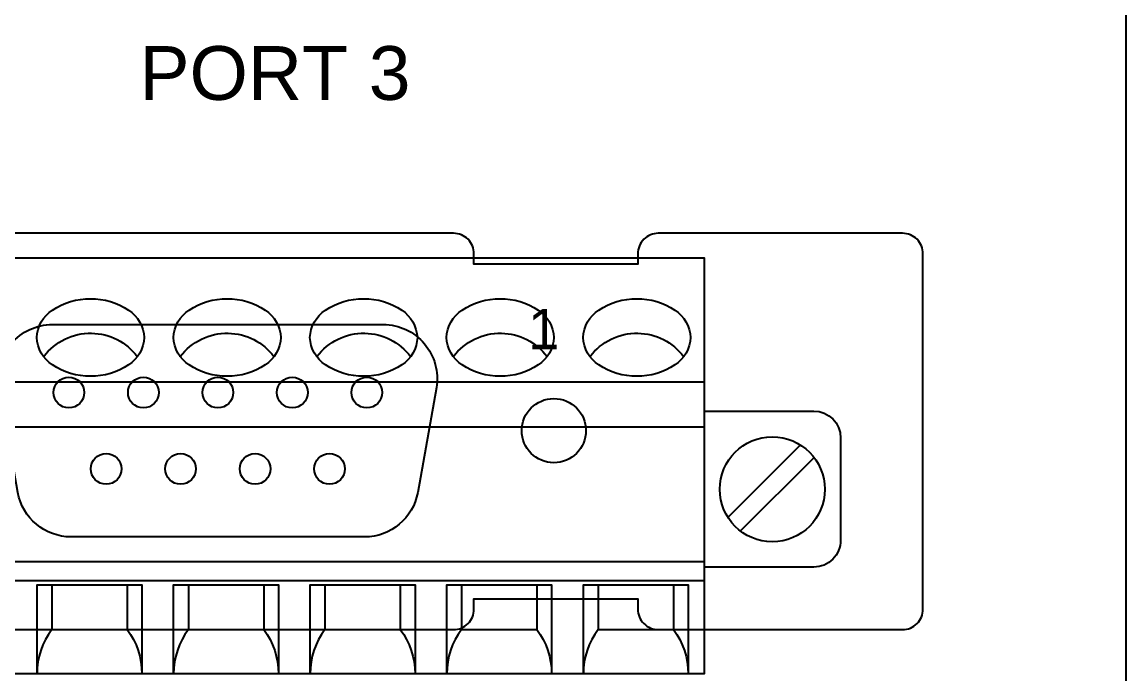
# Model space of a CAD drawing. Extents: x 0.3 to 23.7, y 0.2 to 17.5.
# Drawn here: x 21.384 to 23, y 5.342 to 6.296 of the extents above; entities that cross this region are included whole.
import ezdxf
from ezdxf.enums import TextEntityAlignment as Align

# ---------------------------------------------------------------- set-up
doc = ezdxf.new("R2010")
doc.units = 0
doc.header["$MEASUREMENT"] = 0
for name, color, linetype in [('2_01__0-__EMPTY', 7, 'CONTINUOUS'), ('2_02__A-__SERIAL_COMMUNICA', 7, 'CONTINUOUS'), ('2_03__1-___4__DI_-__4__DO_', 7, 'CONTINUOUS'), ('2_04__B-___4__DI_-__4__DO_', 7, 'CONTINUOUS'), ('2_05__C-___4__DI_-__3__DO_', 7, 'CONTINUOUS'), ('2_06__2X___8__DO__STANDARD', 7, 'CONTINUOUS'), ('2_07__2A___8__DO__STANDARD', 7, 'CONTINUOUS'), ('2_08__2B___8__DO__STANDARD', 7, 'CONTINUOUS'), ('2_09__2C___8__DO__STANDARD', 7, 'CONTINUOUS'), ('2_10__3-___8__DI', 7, 'CONTINUOUS'), ('2_11__5-___8__AI', 7, 'CONTINUOUS'), ('2_12__6-___4__AI_-__4__AO_', 7, 'CONTINUOUS'), ('2_13__D-___14__DI', 7, 'CONTINUOUS'), ('7_00_____DWG', 7, 'CONTINUOUS')]:
    doc.layers.add(name, color=color, linetype=linetype)
doc.styles.add('ARIAL', font='arial.ttf')

msp = doc.modelspace()

# ---------------------------------------------------------------- linework, layer by layer
at = {"layer": '2_01__0-__EMPTY'}
msp.add_lwpolyline([(21.0502, 5.4069), (22.0155, 5.4069, 0.414214), (22.0453, 5.4367), (22.0453, 5.4519), (22.2853, 5.4519), (22.2853, 5.4367, 0.414214), (22.3152, 5.4069), (22.673, 5.4069, 0.414973), (22.7028, 5.4367), (22.7028, 5.957, 0.414973), (22.673, 5.9869), (22.3152, 5.9869, 0.414214), (22.2853, 5.957), (22.2853, 5.9419), (22.0453, 5.9419), (22.0453, 5.957, 0.414214), (22.0155, 5.9869), (21.0502, 5.9869, 0.414214)], format="xyb", dxfattribs=at)
at = {"layer": '2_02__A-__SERIAL_COMMUNICA'}
msp.add_lwpolyline([(21.4281, 5.8535), (21.9124, 5.8535, -0.46318), (21.9903, 5.761), (21.9629, 5.6076, -0.363045), (21.8853, 5.5425), (21.4552, 5.5425, -0.360245), (21.3773, 5.6075), (21.3502, 5.761, -0.463312)], format="xyb", close=True, dxfattribs=at)
for centre, radius in [((21.4521, 5.7539), 0.0225), ((21.5612, 5.7539), 0.0225), ((21.6703, 5.7539), 0.0225), ((21.7793, 5.7539), 0.0225), ((21.8884, 5.7539), 0.0225), ((22.1623, 5.6981), 0.047), ((21.5067, 5.6421), 0.0225), ((21.6157, 5.6421), 0.0225), ((21.7248, 5.6421), 0.0225), ((21.8338, 5.6421), 0.0225)]:
    msp.add_circle(centre, radius, dxfattribs=at)
at = {"layer": '2_03__1-___4__DI_-__4__DO_'}
msp.add_lwpolyline([(20.7822, 5.9509), (22.3822, 5.9509), (22.3822, 5.3421), (20.7822, 5.3421)], close=True, dxfattribs=at)
for points in [[(21.4051, 5.8344, -0.244062), (21.4281, 5.8744, -0.154167), (21.4838, 5.891, -0.154167), (21.5395, 5.8744, -0.236767), (21.5625, 5.8344, -0.24406), (21.5395, 5.7943, -0.154167), (21.4838, 5.7777, -0.154167), (21.4281, 5.7943, -0.244061)], [(21.6051, 5.8344, -0.244062), (21.6281, 5.8744, -0.154167), (21.6838, 5.891, -0.154167), (21.7395, 5.8744, -0.236767), (21.7625, 5.8344, -0.24406), (21.7395, 5.7943, -0.154167), (21.6838, 5.7777, -0.154167), (21.6281, 5.7943, -0.244061)], [(21.8051, 5.8344, -0.244062), (21.8281, 5.8744, -0.154167), (21.8838, 5.891, -0.154167), (21.9395, 5.8744, -0.236767), (21.9625, 5.8344, -0.24406), (21.9395, 5.7943, -0.154167), (21.8838, 5.7777, -0.154167), (21.8281, 5.7943, -0.244061)], [(22.0051, 5.8344, -0.244062), (22.0281, 5.8744, -0.154167), (22.0838, 5.891, -0.154167), (22.1395, 5.8744, -0.236767), (22.1625, 5.8344, -0.24406), (22.1395, 5.7943, -0.154167), (22.0838, 5.7777, -0.154167), (22.0281, 5.7943, -0.244061)], [(22.2051, 5.8344, -0.244062), (22.2281, 5.8744, -0.154167), (22.2838, 5.891, -0.154167), (22.3395, 5.8744, -0.236767), (22.3625, 5.8344, -0.24406), (22.3395, 5.7943, -0.154167), (22.2838, 5.7777, -0.154167), (22.2281, 5.7943, -0.244061)]]:
    msp.add_lwpolyline(points, format="xyb", close=True, dxfattribs=at)
for points in [[(21.4152, 5.8063, -0.001746), (21.4153, 5.8065, -0.240907), (21.4854, 5.8407, -0.231198), (21.5523, 5.8065, -0.005828), (21.5526, 5.8065)], [(21.6152, 5.8063, -0.001746), (21.6153, 5.8065, -0.240907), (21.6854, 5.8407, -0.231198), (21.7523, 5.8065, -0.005828), (21.7526, 5.8065)], [(21.8152, 5.8063, -0.001746), (21.8153, 5.8065, -0.240907), (21.8854, 5.8407, -0.231198), (21.9523, 5.8065, -0.005828), (21.9526, 5.8065)], [(22.0152, 5.8063, -0.001746), (22.0153, 5.8065, -0.240907), (22.0854, 5.8407, -0.231198), (22.1523, 5.8065, -0.005828), (22.1526, 5.8065)], [(22.2152, 5.8063, -0.001746), (22.2153, 5.8065, -0.240907), (22.2854, 5.8407, -0.231198), (22.3523, 5.8065, -0.005828), (22.3526, 5.8065)], [(22.3822, 5.7267), (22.5429, 5.7267, -0.414169), (22.5822, 5.6873), (22.5822, 5.5378, -0.414258), (22.5429, 5.4984), (22.3822, 5.4984)], [(21.4271, 5.4722), (21.4271, 5.4071, 0.162853), (21.4055, 5.3421, 1.944453)], [(21.5374, 5.4722), (21.5374, 5.4071, -0.162853), (21.559, 5.3421, -1.944453)], [(21.6271, 5.4722), (21.6271, 5.4071, 0.162853), (21.6055, 5.3421, 1.944453)], [(21.7374, 5.4722), (21.7374, 5.4071, -0.162853), (21.759, 5.3421, -1.944453)], [(21.8271, 5.4722), (21.8271, 5.4071, 0.162853), (21.8055, 5.3421, 1.944453)], [(21.9374, 5.4722), (21.9374, 5.4071, -0.162853), (21.959, 5.3421, -1.944453)], [(22.0271, 5.4722), (22.0271, 5.4071, 0.162853), (22.0055, 5.3421, 1.944453)], [(22.1374, 5.4722), (22.1374, 5.4071, -0.162853), (22.159, 5.3421, -1.944453)], [(22.2271, 5.4722), (22.2271, 5.4071, 0.162853), (22.2055, 5.3421, 1.944453)], [(22.3374, 5.4722), (22.3374, 5.4071, -0.162853), (22.359, 5.3421, -1.944453)]]:
    msp.add_lwpolyline(points, format="xyb", dxfattribs=at)
for points in [[(20.7822, 5.7693), (22.3822, 5.7693)], [(20.7822, 5.7038), (22.3822, 5.7038)], [(22.4174, 5.5712), (22.5233, 5.6771)], [(22.4357, 5.5512), (22.5433, 5.6587)], [(20.7822, 5.5067), (22.3822, 5.5067)], [(20.7822, 5.4789), (22.3822, 5.4789)], [(21.4055, 5.3421), (21.4055, 5.4722), (21.559, 5.4722), (21.559, 5.3421)], [(21.6055, 5.3421), (21.6055, 5.4722), (21.759, 5.4722), (21.759, 5.3421)], [(21.8055, 5.3421), (21.8055, 5.4722), (21.959, 5.4722), (21.959, 5.3421)], [(22.0055, 5.3421), (22.0055, 5.4722), (22.159, 5.4722), (22.159, 5.3421)], [(22.2055, 5.3421), (22.2055, 5.4722), (22.359, 5.4722), (22.359, 5.3421)], [(21.4271, 5.4071), (21.5374, 5.4071)], [(21.6271, 5.4071), (21.7374, 5.4071)], [(21.8271, 5.4071), (21.9374, 5.4071)], [(22.0271, 5.4071), (22.1374, 5.4071)], [(22.2271, 5.4071), (22.3374, 5.4071)]]:
    msp.add_lwpolyline(points, dxfattribs=at)
msp.add_circle((22.4822, 5.6122), 0.0768, dxfattribs=at)
at = {"layer": '2_04__B-___4__DI_-__4__DO_'}
msp.add_lwpolyline([(20.7822, 5.9509), (22.3822, 5.9509), (22.3822, 5.3421), (20.7822, 5.3421)], close=True, dxfattribs=at)
for points in [[(21.4051, 5.8344, -0.244062), (21.4281, 5.8744, -0.154167), (21.4838, 5.891, -0.154167), (21.5395, 5.8744, -0.236767), (21.5625, 5.8344, -0.24406), (21.5395, 5.7943, -0.154167), (21.4838, 5.7777, -0.154167), (21.4281, 5.7943, -0.244061)], [(21.6051, 5.8344, -0.244062), (21.6281, 5.8744, -0.154167), (21.6838, 5.891, -0.154167), (21.7395, 5.8744, -0.236767), (21.7625, 5.8344, -0.24406), (21.7395, 5.7943, -0.154167), (21.6838, 5.7777, -0.154167), (21.6281, 5.7943, -0.244061)], [(21.8051, 5.8344, -0.244062), (21.8281, 5.8744, -0.154167), (21.8838, 5.891, -0.154167), (21.9395, 5.8744, -0.236767), (21.9625, 5.8344, -0.24406), (21.9395, 5.7943, -0.154167), (21.8838, 5.7777, -0.154167), (21.8281, 5.7943, -0.244061)], [(22.0051, 5.8344, -0.244062), (22.0281, 5.8744, -0.154167), (22.0838, 5.891, -0.154167), (22.1395, 5.8744, -0.236767), (22.1625, 5.8344, -0.24406), (22.1395, 5.7943, -0.154167), (22.0838, 5.7777, -0.154167), (22.0281, 5.7943, -0.244061)], [(22.2051, 5.8344, -0.244062), (22.2281, 5.8744, -0.154167), (22.2838, 5.891, -0.154167), (22.3395, 5.8744, -0.236767), (22.3625, 5.8344, -0.24406), (22.3395, 5.7943, -0.154167), (22.2838, 5.7777, -0.154167), (22.2281, 5.7943, -0.244061)]]:
    msp.add_lwpolyline(points, format="xyb", close=True, dxfattribs=at)
for points in [[(21.4152, 5.8063, -0.001746), (21.4153, 5.8065, -0.240907), (21.4854, 5.8407, -0.231198), (21.5523, 5.8065, -0.005828), (21.5526, 5.8065)], [(21.6152, 5.8063, -0.001746), (21.6153, 5.8065, -0.240907), (21.6854, 5.8407, -0.231198), (21.7523, 5.8065, -0.005828), (21.7526, 5.8065)], [(21.8152, 5.8063, -0.001746), (21.8153, 5.8065, -0.240907), (21.8854, 5.8407, -0.231198), (21.9523, 5.8065, -0.005828), (21.9526, 5.8065)], [(22.0152, 5.8063, -0.001746), (22.0153, 5.8065, -0.240907), (22.0854, 5.8407, -0.231198), (22.1523, 5.8065, -0.005828), (22.1526, 5.8065)], [(22.2152, 5.8063, -0.001746), (22.2153, 5.8065, -0.240907), (22.2854, 5.8407, -0.231198), (22.3523, 5.8065, -0.005828), (22.3526, 5.8065)], [(22.3822, 5.7267), (22.5429, 5.7267, -0.414169), (22.5822, 5.6873), (22.5822, 5.5378, -0.414258), (22.5429, 5.4984), (22.3822, 5.4984)], [(21.4271, 5.4722), (21.4271, 5.4071, 0.162853), (21.4055, 5.3421, 1.944453)], [(21.5374, 5.4722), (21.5374, 5.4071, -0.162853), (21.559, 5.3421, -1.944453)], [(21.6271, 5.4722), (21.6271, 5.4071, 0.162853), (21.6055, 5.3421, 1.944453)], [(21.7374, 5.4722), (21.7374, 5.4071, -0.162853), (21.759, 5.3421, -1.944453)], [(21.8271, 5.4722), (21.8271, 5.4071, 0.162853), (21.8055, 5.3421, 1.944453)], [(21.9374, 5.4722), (21.9374, 5.4071, -0.162853), (21.959, 5.3421, -1.944453)], [(22.0271, 5.4722), (22.0271, 5.4071, 0.162853), (22.0055, 5.3421, 1.944453)], [(22.1374, 5.4722), (22.1374, 5.4071, -0.162853), (22.159, 5.3421, -1.944453)], [(22.2271, 5.4722), (22.2271, 5.4071, 0.162853), (22.2055, 5.3421, 1.944453)], [(22.3374, 5.4722), (22.3374, 5.4071, -0.162853), (22.359, 5.3421, -1.944453)]]:
    msp.add_lwpolyline(points, format="xyb", dxfattribs=at)
for points in [[(20.7822, 5.7693), (22.3822, 5.7693)], [(20.7822, 5.7038), (22.3822, 5.7038)], [(22.4174, 5.5712), (22.5233, 5.6771)], [(22.4357, 5.5512), (22.5433, 5.6587)], [(20.7822, 5.5067), (22.3822, 5.5067)], [(20.7822, 5.4789), (22.3822, 5.4789)], [(21.4055, 5.3421), (21.4055, 5.4722), (21.559, 5.4722), (21.559, 5.3421)], [(21.6055, 5.3421), (21.6055, 5.4722), (21.759, 5.4722), (21.759, 5.3421)], [(21.8055, 5.3421), (21.8055, 5.4722), (21.959, 5.4722), (21.959, 5.3421)], [(22.0055, 5.3421), (22.0055, 5.4722), (22.159, 5.4722), (22.159, 5.3421)], [(22.2055, 5.3421), (22.2055, 5.4722), (22.359, 5.4722), (22.359, 5.3421)], [(21.4271, 5.4071), (21.5374, 5.4071)], [(21.6271, 5.4071), (21.7374, 5.4071)], [(21.8271, 5.4071), (21.9374, 5.4071)], [(22.0271, 5.4071), (22.1374, 5.4071)], [(22.2271, 5.4071), (22.3374, 5.4071)]]:
    msp.add_lwpolyline(points, dxfattribs=at)
msp.add_circle((22.4822, 5.6122), 0.0768, dxfattribs=at)
at = {"layer": '2_05__C-___4__DI_-__3__DO_'}
msp.add_lwpolyline([(20.7822, 5.9509), (22.3822, 5.9509), (22.3822, 5.3421), (20.7822, 5.3421)], close=True, dxfattribs=at)
for points in [[(21.4051, 5.8344, -0.244062), (21.4281, 5.8744, -0.154167), (21.4838, 5.891, -0.154167), (21.5395, 5.8744, -0.236767), (21.5625, 5.8344, -0.24406), (21.5395, 5.7943, -0.154167), (21.4838, 5.7777, -0.154167), (21.4281, 5.7943, -0.244061)], [(21.6051, 5.8344, -0.244062), (21.6281, 5.8744, -0.154167), (21.6838, 5.891, -0.154167), (21.7395, 5.8744, -0.236767), (21.7625, 5.8344, -0.24406), (21.7395, 5.7943, -0.154167), (21.6838, 5.7777, -0.154167), (21.6281, 5.7943, -0.244061)], [(21.8051, 5.8344, -0.244062), (21.8281, 5.8744, -0.154167), (21.8838, 5.891, -0.154167), (21.9395, 5.8744, -0.236767), (21.9625, 5.8344, -0.24406), (21.9395, 5.7943, -0.154167), (21.8838, 5.7777, -0.154167), (21.8281, 5.7943, -0.244061)], [(22.0051, 5.8344, -0.244062), (22.0281, 5.8744, -0.154167), (22.0838, 5.891, -0.154167), (22.1395, 5.8744, -0.236767), (22.1625, 5.8344, -0.24406), (22.1395, 5.7943, -0.154167), (22.0838, 5.7777, -0.154167), (22.0281, 5.7943, -0.244061)], [(22.2051, 5.8344, -0.244062), (22.2281, 5.8744, -0.154167), (22.2838, 5.891, -0.154167), (22.3395, 5.8744, -0.236767), (22.3625, 5.8344, -0.24406), (22.3395, 5.7943, -0.154167), (22.2838, 5.7777, -0.154167), (22.2281, 5.7943, -0.244061)]]:
    msp.add_lwpolyline(points, format="xyb", close=True, dxfattribs=at)
for points in [[(21.4152, 5.8063, -0.001746), (21.4153, 5.8065, -0.240907), (21.4854, 5.8407, -0.231198), (21.5523, 5.8065, -0.005828), (21.5526, 5.8065)], [(21.6152, 5.8063, -0.001746), (21.6153, 5.8065, -0.240907), (21.6854, 5.8407, -0.231198), (21.7523, 5.8065, -0.005828), (21.7526, 5.8065)], [(21.8152, 5.8063, -0.001746), (21.8153, 5.8065, -0.240907), (21.8854, 5.8407, -0.231198), (21.9523, 5.8065, -0.005828), (21.9526, 5.8065)], [(22.0152, 5.8063, -0.001746), (22.0153, 5.8065, -0.240907), (22.0854, 5.8407, -0.231198), (22.1523, 5.8065, -0.005828), (22.1526, 5.8065)], [(22.2152, 5.8063, -0.001746), (22.2153, 5.8065, -0.240907), (22.2854, 5.8407, -0.231198), (22.3523, 5.8065, -0.005828), (22.3526, 5.8065)], [(22.3822, 5.7267), (22.5429, 5.7267, -0.414169), (22.5822, 5.6873), (22.5822, 5.5378, -0.414258), (22.5429, 5.4984), (22.3822, 5.4984)], [(21.4271, 5.4722), (21.4271, 5.4071, 0.162853), (21.4055, 5.3421, 1.944453)], [(21.5374, 5.4722), (21.5374, 5.4071, -0.162853), (21.559, 5.3421, -1.944453)], [(21.6271, 5.4722), (21.6271, 5.4071, 0.162853), (21.6055, 5.3421, 1.944453)], [(21.7374, 5.4722), (21.7374, 5.4071, -0.162853), (21.759, 5.3421, -1.944453)], [(21.8271, 5.4722), (21.8271, 5.4071, 0.162853), (21.8055, 5.3421, 1.944453)], [(21.9374, 5.4722), (21.9374, 5.4071, -0.162853), (21.959, 5.3421, -1.944453)], [(22.0271, 5.4722), (22.0271, 5.4071, 0.162853), (22.0055, 5.3421, 1.944453)], [(22.1374, 5.4722), (22.1374, 5.4071, -0.162853), (22.159, 5.3421, -1.944453)], [(22.2271, 5.4722), (22.2271, 5.4071, 0.162853), (22.2055, 5.3421, 1.944453)], [(22.3374, 5.4722), (22.3374, 5.4071, -0.162853), (22.359, 5.3421, -1.944453)]]:
    msp.add_lwpolyline(points, format="xyb", dxfattribs=at)
for points in [[(20.7822, 5.7693), (22.3822, 5.7693)], [(20.7822, 5.7038), (22.3822, 5.7038)], [(22.4174, 5.5712), (22.5233, 5.6771)], [(22.4357, 5.5512), (22.5433, 5.6587)], [(20.7822, 5.5067), (22.3822, 5.5067)], [(20.7822, 5.4789), (22.3822, 5.4789)], [(21.4055, 5.3421), (21.4055, 5.4722), (21.559, 5.4722), (21.559, 5.3421)], [(21.6055, 5.3421), (21.6055, 5.4722), (21.759, 5.4722), (21.759, 5.3421)], [(21.8055, 5.3421), (21.8055, 5.4722), (21.959, 5.4722), (21.959, 5.3421)], [(22.0055, 5.3421), (22.0055, 5.4722), (22.159, 5.4722), (22.159, 5.3421)], [(22.2055, 5.3421), (22.2055, 5.4722), (22.359, 5.4722), (22.359, 5.3421)], [(21.4271, 5.4071), (21.5374, 5.4071)], [(21.6271, 5.4071), (21.7374, 5.4071)], [(21.8271, 5.4071), (21.9374, 5.4071)], [(22.0271, 5.4071), (22.1374, 5.4071)], [(22.2271, 5.4071), (22.3374, 5.4071)]]:
    msp.add_lwpolyline(points, dxfattribs=at)
msp.add_circle((22.4822, 5.6122), 0.0768, dxfattribs=at)
at = {"layer": '2_06__2X___8__DO__STANDARD'}
msp.add_lwpolyline([(20.7822, 5.9509), (22.3822, 5.9509), (22.3822, 5.3421), (20.7822, 5.3421)], close=True, dxfattribs=at)
for points in [[(21.4051, 5.8344, -0.244062), (21.4281, 5.8744, -0.154167), (21.4838, 5.891, -0.154167), (21.5395, 5.8744, -0.236767), (21.5625, 5.8344, -0.24406), (21.5395, 5.7943, -0.154167), (21.4838, 5.7777, -0.154167), (21.4281, 5.7943, -0.244061)], [(21.6051, 5.8344, -0.244062), (21.6281, 5.8744, -0.154167), (21.6838, 5.891, -0.154167), (21.7395, 5.8744, -0.236767), (21.7625, 5.8344, -0.24406), (21.7395, 5.7943, -0.154167), (21.6838, 5.7777, -0.154167), (21.6281, 5.7943, -0.244061)], [(21.8051, 5.8344, -0.244062), (21.8281, 5.8744, -0.154167), (21.8838, 5.891, -0.154167), (21.9395, 5.8744, -0.236767), (21.9625, 5.8344, -0.24406), (21.9395, 5.7943, -0.154167), (21.8838, 5.7777, -0.154167), (21.8281, 5.7943, -0.244061)], [(22.0051, 5.8344, -0.244062), (22.0281, 5.8744, -0.154167), (22.0838, 5.891, -0.154167), (22.1395, 5.8744, -0.236767), (22.1625, 5.8344, -0.24406), (22.1395, 5.7943, -0.154167), (22.0838, 5.7777, -0.154167), (22.0281, 5.7943, -0.244061)], [(22.2051, 5.8344, -0.244062), (22.2281, 5.8744, -0.154167), (22.2838, 5.891, -0.154167), (22.3395, 5.8744, -0.236767), (22.3625, 5.8344, -0.24406), (22.3395, 5.7943, -0.154167), (22.2838, 5.7777, -0.154167), (22.2281, 5.7943, -0.244061)]]:
    msp.add_lwpolyline(points, format="xyb", close=True, dxfattribs=at)
for points in [[(21.4152, 5.8063, -0.001746), (21.4153, 5.8065, -0.240907), (21.4854, 5.8407, -0.231198), (21.5523, 5.8065, -0.005828), (21.5526, 5.8065)], [(21.6152, 5.8063, -0.001746), (21.6153, 5.8065, -0.240907), (21.6854, 5.8407, -0.231198), (21.7523, 5.8065, -0.005828), (21.7526, 5.8065)], [(21.8152, 5.8063, -0.001746), (21.8153, 5.8065, -0.240907), (21.8854, 5.8407, -0.231198), (21.9523, 5.8065, -0.005828), (21.9526, 5.8065)], [(22.0152, 5.8063, -0.001746), (22.0153, 5.8065, -0.240907), (22.0854, 5.8407, -0.231198), (22.1523, 5.8065, -0.005828), (22.1526, 5.8065)], [(22.2152, 5.8063, -0.001746), (22.2153, 5.8065, -0.240907), (22.2854, 5.8407, -0.231198), (22.3523, 5.8065, -0.005828), (22.3526, 5.8065)], [(22.3822, 5.7267), (22.5429, 5.7267, -0.414169), (22.5822, 5.6873), (22.5822, 5.5378, -0.414258), (22.5429, 5.4984), (22.3822, 5.4984)], [(21.4271, 5.4722), (21.4271, 5.4071, 0.162853), (21.4055, 5.3421, 1.944453)], [(21.5374, 5.4722), (21.5374, 5.4071, -0.162853), (21.559, 5.3421, -1.944453)], [(21.6271, 5.4722), (21.6271, 5.4071, 0.162853), (21.6055, 5.3421, 1.944453)], [(21.7374, 5.4722), (21.7374, 5.4071, -0.162853), (21.759, 5.3421, -1.944453)], [(21.8271, 5.4722), (21.8271, 5.4071, 0.162853), (21.8055, 5.3421, 1.944453)], [(21.9374, 5.4722), (21.9374, 5.4071, -0.162853), (21.959, 5.3421, -1.944453)], [(22.0271, 5.4722), (22.0271, 5.4071, 0.162853), (22.0055, 5.3421, 1.944453)], [(22.1374, 5.4722), (22.1374, 5.4071, -0.162853), (22.159, 5.3421, -1.944453)], [(22.2271, 5.4722), (22.2271, 5.4071, 0.162853), (22.2055, 5.3421, 1.944453)], [(22.3374, 5.4722), (22.3374, 5.4071, -0.162853), (22.359, 5.3421, -1.944453)]]:
    msp.add_lwpolyline(points, format="xyb", dxfattribs=at)
for points in [[(20.7822, 5.7693), (22.3822, 5.7693)], [(20.7822, 5.7038), (22.3822, 5.7038)], [(22.4174, 5.5712), (22.5233, 5.6771)], [(22.4357, 5.5512), (22.5433, 5.6587)], [(20.7822, 5.5067), (22.3822, 5.5067)], [(20.7822, 5.4789), (22.3822, 5.4789)], [(21.4055, 5.3421), (21.4055, 5.4722), (21.559, 5.4722), (21.559, 5.3421)], [(21.6055, 5.3421), (21.6055, 5.4722), (21.759, 5.4722), (21.759, 5.3421)], [(21.8055, 5.3421), (21.8055, 5.4722), (21.959, 5.4722), (21.959, 5.3421)], [(22.0055, 5.3421), (22.0055, 5.4722), (22.159, 5.4722), (22.159, 5.3421)], [(22.2055, 5.3421), (22.2055, 5.4722), (22.359, 5.4722), (22.359, 5.3421)], [(21.4271, 5.4071), (21.5374, 5.4071)], [(21.6271, 5.4071), (21.7374, 5.4071)], [(21.8271, 5.4071), (21.9374, 5.4071)], [(22.0271, 5.4071), (22.1374, 5.4071)], [(22.2271, 5.4071), (22.3374, 5.4071)]]:
    msp.add_lwpolyline(points, dxfattribs=at)
msp.add_circle((22.4822, 5.6122), 0.0768, dxfattribs=at)
at = {"layer": '2_07__2A___8__DO__STANDARD'}
msp.add_lwpolyline([(20.7822, 5.9509), (22.3822, 5.9509), (22.3822, 5.3421), (20.7822, 5.3421)], close=True, dxfattribs=at)
for points in [[(21.4051, 5.8344, -0.244062), (21.4281, 5.8744, -0.154167), (21.4838, 5.891, -0.154167), (21.5395, 5.8744, -0.236767), (21.5625, 5.8344, -0.24406), (21.5395, 5.7943, -0.154167), (21.4838, 5.7777, -0.154167), (21.4281, 5.7943, -0.244061)], [(21.6051, 5.8344, -0.244062), (21.6281, 5.8744, -0.154167), (21.6838, 5.891, -0.154167), (21.7395, 5.8744, -0.236767), (21.7625, 5.8344, -0.24406), (21.7395, 5.7943, -0.154167), (21.6838, 5.7777, -0.154167), (21.6281, 5.7943, -0.244061)], [(21.8051, 5.8344, -0.244062), (21.8281, 5.8744, -0.154167), (21.8838, 5.891, -0.154167), (21.9395, 5.8744, -0.236767), (21.9625, 5.8344, -0.24406), (21.9395, 5.7943, -0.154167), (21.8838, 5.7777, -0.154167), (21.8281, 5.7943, -0.244061)], [(22.0051, 5.8344, -0.244062), (22.0281, 5.8744, -0.154167), (22.0838, 5.891, -0.154167), (22.1395, 5.8744, -0.236767), (22.1625, 5.8344, -0.24406), (22.1395, 5.7943, -0.154167), (22.0838, 5.7777, -0.154167), (22.0281, 5.7943, -0.244061)], [(22.2051, 5.8344, -0.244062), (22.2281, 5.8744, -0.154167), (22.2838, 5.891, -0.154167), (22.3395, 5.8744, -0.236767), (22.3625, 5.8344, -0.24406), (22.3395, 5.7943, -0.154167), (22.2838, 5.7777, -0.154167), (22.2281, 5.7943, -0.244061)]]:
    msp.add_lwpolyline(points, format="xyb", close=True, dxfattribs=at)
for points in [[(21.4152, 5.8063, -0.001746), (21.4153, 5.8065, -0.240907), (21.4854, 5.8407, -0.231198), (21.5523, 5.8065, -0.005828), (21.5526, 5.8065)], [(21.6152, 5.8063, -0.001746), (21.6153, 5.8065, -0.240907), (21.6854, 5.8407, -0.231198), (21.7523, 5.8065, -0.005828), (21.7526, 5.8065)], [(21.8152, 5.8063, -0.001746), (21.8153, 5.8065, -0.240907), (21.8854, 5.8407, -0.231198), (21.9523, 5.8065, -0.005828), (21.9526, 5.8065)], [(22.0152, 5.8063, -0.001746), (22.0153, 5.8065, -0.240907), (22.0854, 5.8407, -0.231198), (22.1523, 5.8065, -0.005828), (22.1526, 5.8065)], [(22.2152, 5.8063, -0.001746), (22.2153, 5.8065, -0.240907), (22.2854, 5.8407, -0.231198), (22.3523, 5.8065, -0.005828), (22.3526, 5.8065)], [(22.3822, 5.7267), (22.5429, 5.7267, -0.414169), (22.5822, 5.6873), (22.5822, 5.5378, -0.414258), (22.5429, 5.4984), (22.3822, 5.4984)], [(21.4271, 5.4722), (21.4271, 5.4071, 0.162853), (21.4055, 5.3421, 1.944453)], [(21.5374, 5.4722), (21.5374, 5.4071, -0.162853), (21.559, 5.3421, -1.944453)], [(21.6271, 5.4722), (21.6271, 5.4071, 0.162853), (21.6055, 5.3421, 1.944453)], [(21.7374, 5.4722), (21.7374, 5.4071, -0.162853), (21.759, 5.3421, -1.944453)], [(21.8271, 5.4722), (21.8271, 5.4071, 0.162853), (21.8055, 5.3421, 1.944453)], [(21.9374, 5.4722), (21.9374, 5.4071, -0.162853), (21.959, 5.3421, -1.944453)], [(22.0271, 5.4722), (22.0271, 5.4071, 0.162853), (22.0055, 5.3421, 1.944453)], [(22.1374, 5.4722), (22.1374, 5.4071, -0.162853), (22.159, 5.3421, -1.944453)], [(22.2271, 5.4722), (22.2271, 5.4071, 0.162853), (22.2055, 5.3421, 1.944453)], [(22.3374, 5.4722), (22.3374, 5.4071, -0.162853), (22.359, 5.3421, -1.944453)]]:
    msp.add_lwpolyline(points, format="xyb", dxfattribs=at)
for points in [[(20.7822, 5.7693), (22.3822, 5.7693)], [(20.7822, 5.7038), (22.3822, 5.7038)], [(22.4174, 5.5712), (22.5233, 5.6771)], [(22.4357, 5.5512), (22.5433, 5.6587)], [(20.7822, 5.5067), (22.3822, 5.5067)], [(20.7822, 5.4789), (22.3822, 5.4789)], [(21.4055, 5.3421), (21.4055, 5.4722), (21.559, 5.4722), (21.559, 5.3421)], [(21.6055, 5.3421), (21.6055, 5.4722), (21.759, 5.4722), (21.759, 5.3421)], [(21.8055, 5.3421), (21.8055, 5.4722), (21.959, 5.4722), (21.959, 5.3421)], [(22.0055, 5.3421), (22.0055, 5.4722), (22.159, 5.4722), (22.159, 5.3421)], [(22.2055, 5.3421), (22.2055, 5.4722), (22.359, 5.4722), (22.359, 5.3421)], [(21.4271, 5.4071), (21.5374, 5.4071)], [(21.6271, 5.4071), (21.7374, 5.4071)], [(21.8271, 5.4071), (21.9374, 5.4071)], [(22.0271, 5.4071), (22.1374, 5.4071)], [(22.2271, 5.4071), (22.3374, 5.4071)]]:
    msp.add_lwpolyline(points, dxfattribs=at)
msp.add_circle((22.4822, 5.6122), 0.0768, dxfattribs=at)
at = {"layer": '2_08__2B___8__DO__STANDARD'}
msp.add_lwpolyline([(20.7822, 5.9509), (22.3822, 5.9509), (22.3822, 5.3421), (20.7822, 5.3421)], close=True, dxfattribs=at)
for points in [[(21.4051, 5.8344, -0.244062), (21.4281, 5.8744, -0.154167), (21.4838, 5.891, -0.154167), (21.5395, 5.8744, -0.236767), (21.5625, 5.8344, -0.24406), (21.5395, 5.7943, -0.154167), (21.4838, 5.7777, -0.154167), (21.4281, 5.7943, -0.244061)], [(21.6051, 5.8344, -0.244062), (21.6281, 5.8744, -0.154167), (21.6838, 5.891, -0.154167), (21.7395, 5.8744, -0.236767), (21.7625, 5.8344, -0.24406), (21.7395, 5.7943, -0.154167), (21.6838, 5.7777, -0.154167), (21.6281, 5.7943, -0.244061)], [(21.8051, 5.8344, -0.244062), (21.8281, 5.8744, -0.154167), (21.8838, 5.891, -0.154167), (21.9395, 5.8744, -0.236767), (21.9625, 5.8344, -0.24406), (21.9395, 5.7943, -0.154167), (21.8838, 5.7777, -0.154167), (21.8281, 5.7943, -0.244061)], [(22.0051, 5.8344, -0.244062), (22.0281, 5.8744, -0.154167), (22.0838, 5.891, -0.154167), (22.1395, 5.8744, -0.236767), (22.1625, 5.8344, -0.24406), (22.1395, 5.7943, -0.154167), (22.0838, 5.7777, -0.154167), (22.0281, 5.7943, -0.244061)], [(22.2051, 5.8344, -0.244062), (22.2281, 5.8744, -0.154167), (22.2838, 5.891, -0.154167), (22.3395, 5.8744, -0.236767), (22.3625, 5.8344, -0.24406), (22.3395, 5.7943, -0.154167), (22.2838, 5.7777, -0.154167), (22.2281, 5.7943, -0.244061)]]:
    msp.add_lwpolyline(points, format="xyb", close=True, dxfattribs=at)
for points in [[(21.4152, 5.8063, -0.001746), (21.4153, 5.8065, -0.240907), (21.4854, 5.8407, -0.231198), (21.5523, 5.8065, -0.005828), (21.5526, 5.8065)], [(21.6152, 5.8063, -0.001746), (21.6153, 5.8065, -0.240907), (21.6854, 5.8407, -0.231198), (21.7523, 5.8065, -0.005828), (21.7526, 5.8065)], [(21.8152, 5.8063, -0.001746), (21.8153, 5.8065, -0.240907), (21.8854, 5.8407, -0.231198), (21.9523, 5.8065, -0.005828), (21.9526, 5.8065)], [(22.0152, 5.8063, -0.001746), (22.0153, 5.8065, -0.240907), (22.0854, 5.8407, -0.231198), (22.1523, 5.8065, -0.005828), (22.1526, 5.8065)], [(22.2152, 5.8063, -0.001746), (22.2153, 5.8065, -0.240907), (22.2854, 5.8407, -0.231198), (22.3523, 5.8065, -0.005828), (22.3526, 5.8065)], [(22.3822, 5.7267), (22.5429, 5.7267, -0.414169), (22.5822, 5.6873), (22.5822, 5.5378, -0.414258), (22.5429, 5.4984), (22.3822, 5.4984)], [(21.4271, 5.4722), (21.4271, 5.4071, 0.162853), (21.4055, 5.3421, 1.944453)], [(21.5374, 5.4722), (21.5374, 5.4071, -0.162853), (21.559, 5.3421, -1.944453)], [(21.6271, 5.4722), (21.6271, 5.4071, 0.162853), (21.6055, 5.3421, 1.944453)], [(21.7374, 5.4722), (21.7374, 5.4071, -0.162853), (21.759, 5.3421, -1.944453)], [(21.8271, 5.4722), (21.8271, 5.4071, 0.162853), (21.8055, 5.3421, 1.944453)], [(21.9374, 5.4722), (21.9374, 5.4071, -0.162853), (21.959, 5.3421, -1.944453)], [(22.0271, 5.4722), (22.0271, 5.4071, 0.162853), (22.0055, 5.3421, 1.944453)], [(22.1374, 5.4722), (22.1374, 5.4071, -0.162853), (22.159, 5.3421, -1.944453)], [(22.2271, 5.4722), (22.2271, 5.4071, 0.162853), (22.2055, 5.3421, 1.944453)], [(22.3374, 5.4722), (22.3374, 5.4071, -0.162853), (22.359, 5.3421, -1.944453)]]:
    msp.add_lwpolyline(points, format="xyb", dxfattribs=at)
for points in [[(20.7822, 5.7693), (22.3822, 5.7693)], [(20.7822, 5.7038), (22.3822, 5.7038)], [(22.4174, 5.5712), (22.5233, 5.6771)], [(22.4357, 5.5512), (22.5433, 5.6587)], [(20.7822, 5.5067), (22.3822, 5.5067)], [(20.7822, 5.4789), (22.3822, 5.4789)], [(21.4055, 5.3421), (21.4055, 5.4722), (21.559, 5.4722), (21.559, 5.3421)], [(21.6055, 5.3421), (21.6055, 5.4722), (21.759, 5.4722), (21.759, 5.3421)], [(21.8055, 5.3421), (21.8055, 5.4722), (21.959, 5.4722), (21.959, 5.3421)], [(22.0055, 5.3421), (22.0055, 5.4722), (22.159, 5.4722), (22.159, 5.3421)], [(22.2055, 5.3421), (22.2055, 5.4722), (22.359, 5.4722), (22.359, 5.3421)], [(21.4271, 5.4071), (21.5374, 5.4071)], [(21.6271, 5.4071), (21.7374, 5.4071)], [(21.8271, 5.4071), (21.9374, 5.4071)], [(22.0271, 5.4071), (22.1374, 5.4071)], [(22.2271, 5.4071), (22.3374, 5.4071)]]:
    msp.add_lwpolyline(points, dxfattribs=at)
msp.add_circle((22.4822, 5.6122), 0.0768, dxfattribs=at)
at = {"layer": '2_09__2C___8__DO__STANDARD'}
msp.add_lwpolyline([(20.7822, 5.9509), (22.3822, 5.9509), (22.3822, 5.3421), (20.7822, 5.3421)], close=True, dxfattribs=at)
for points in [[(21.4051, 5.8344, -0.244062), (21.4281, 5.8744, -0.154167), (21.4838, 5.891, -0.154167), (21.5395, 5.8744, -0.236767), (21.5625, 5.8344, -0.24406), (21.5395, 5.7943, -0.154167), (21.4838, 5.7777, -0.154167), (21.4281, 5.7943, -0.244061)], [(21.6051, 5.8344, -0.244062), (21.6281, 5.8744, -0.154167), (21.6838, 5.891, -0.154167), (21.7395, 5.8744, -0.236767), (21.7625, 5.8344, -0.24406), (21.7395, 5.7943, -0.154167), (21.6838, 5.7777, -0.154167), (21.6281, 5.7943, -0.244061)], [(21.8051, 5.8344, -0.244062), (21.8281, 5.8744, -0.154167), (21.8838, 5.891, -0.154167), (21.9395, 5.8744, -0.236767), (21.9625, 5.8344, -0.24406), (21.9395, 5.7943, -0.154167), (21.8838, 5.7777, -0.154167), (21.8281, 5.7943, -0.244061)], [(22.0051, 5.8344, -0.244062), (22.0281, 5.8744, -0.154167), (22.0838, 5.891, -0.154167), (22.1395, 5.8744, -0.236767), (22.1625, 5.8344, -0.24406), (22.1395, 5.7943, -0.154167), (22.0838, 5.7777, -0.154167), (22.0281, 5.7943, -0.244061)], [(22.2051, 5.8344, -0.244062), (22.2281, 5.8744, -0.154167), (22.2838, 5.891, -0.154167), (22.3395, 5.8744, -0.236767), (22.3625, 5.8344, -0.24406), (22.3395, 5.7943, -0.154167), (22.2838, 5.7777, -0.154167), (22.2281, 5.7943, -0.244061)]]:
    msp.add_lwpolyline(points, format="xyb", close=True, dxfattribs=at)
for points in [[(21.4152, 5.8063, -0.001746), (21.4153, 5.8065, -0.240907), (21.4854, 5.8407, -0.231198), (21.5523, 5.8065, -0.005828), (21.5526, 5.8065)], [(21.6152, 5.8063, -0.001746), (21.6153, 5.8065, -0.240907), (21.6854, 5.8407, -0.231198), (21.7523, 5.8065, -0.005828), (21.7526, 5.8065)], [(21.8152, 5.8063, -0.001746), (21.8153, 5.8065, -0.240907), (21.8854, 5.8407, -0.231198), (21.9523, 5.8065, -0.005828), (21.9526, 5.8065)], [(22.0152, 5.8063, -0.001746), (22.0153, 5.8065, -0.240907), (22.0854, 5.8407, -0.231198), (22.1523, 5.8065, -0.005828), (22.1526, 5.8065)], [(22.2152, 5.8063, -0.001746), (22.2153, 5.8065, -0.240907), (22.2854, 5.8407, -0.231198), (22.3523, 5.8065, -0.005828), (22.3526, 5.8065)], [(22.3822, 5.7267), (22.5429, 5.7267, -0.414169), (22.5822, 5.6873), (22.5822, 5.5378, -0.414258), (22.5429, 5.4984), (22.3822, 5.4984)], [(21.4271, 5.4722), (21.4271, 5.4071, 0.162853), (21.4055, 5.3421, 1.944453)], [(21.5374, 5.4722), (21.5374, 5.4071, -0.162853), (21.559, 5.3421, -1.944453)], [(21.6271, 5.4722), (21.6271, 5.4071, 0.162853), (21.6055, 5.3421, 1.944453)], [(21.7374, 5.4722), (21.7374, 5.4071, -0.162853), (21.759, 5.3421, -1.944453)], [(21.8271, 5.4722), (21.8271, 5.4071, 0.162853), (21.8055, 5.3421, 1.944453)], [(21.9374, 5.4722), (21.9374, 5.4071, -0.162853), (21.959, 5.3421, -1.944453)], [(22.0271, 5.4722), (22.0271, 5.4071, 0.162853), (22.0055, 5.3421, 1.944453)], [(22.1374, 5.4722), (22.1374, 5.4071, -0.162853), (22.159, 5.3421, -1.944453)], [(22.2271, 5.4722), (22.2271, 5.4071, 0.162853), (22.2055, 5.3421, 1.944453)], [(22.3374, 5.4722), (22.3374, 5.4071, -0.162853), (22.359, 5.3421, -1.944453)]]:
    msp.add_lwpolyline(points, format="xyb", dxfattribs=at)
for points in [[(20.7822, 5.7693), (22.3822, 5.7693)], [(20.7822, 5.7038), (22.3822, 5.7038)], [(22.4174, 5.5712), (22.5233, 5.6771)], [(22.4357, 5.5512), (22.5433, 5.6587)], [(20.7822, 5.5067), (22.3822, 5.5067)], [(20.7822, 5.4789), (22.3822, 5.4789)], [(21.4055, 5.3421), (21.4055, 5.4722), (21.559, 5.4722), (21.559, 5.3421)], [(21.6055, 5.3421), (21.6055, 5.4722), (21.759, 5.4722), (21.759, 5.3421)], [(21.8055, 5.3421), (21.8055, 5.4722), (21.959, 5.4722), (21.959, 5.3421)], [(22.0055, 5.3421), (22.0055, 5.4722), (22.159, 5.4722), (22.159, 5.3421)], [(22.2055, 5.3421), (22.2055, 5.4722), (22.359, 5.4722), (22.359, 5.3421)], [(21.4271, 5.4071), (21.5374, 5.4071)], [(21.6271, 5.4071), (21.7374, 5.4071)], [(21.8271, 5.4071), (21.9374, 5.4071)], [(22.0271, 5.4071), (22.1374, 5.4071)], [(22.2271, 5.4071), (22.3374, 5.4071)]]:
    msp.add_lwpolyline(points, dxfattribs=at)
msp.add_circle((22.4822, 5.6122), 0.0768, dxfattribs=at)
at = {"layer": '2_10__3-___8__DI'}
msp.add_lwpolyline([(20.7822, 5.9509), (22.3822, 5.9509), (22.3822, 5.3421), (20.7822, 5.3421)], close=True, dxfattribs=at)
for points in [[(21.4051, 5.8344, -0.244062), (21.4281, 5.8744, -0.154167), (21.4838, 5.891, -0.154167), (21.5395, 5.8744, -0.236767), (21.5625, 5.8344, -0.24406), (21.5395, 5.7943, -0.154167), (21.4838, 5.7777, -0.154167), (21.4281, 5.7943, -0.244061)], [(21.6051, 5.8344, -0.244062), (21.6281, 5.8744, -0.154167), (21.6838, 5.891, -0.154167), (21.7395, 5.8744, -0.236767), (21.7625, 5.8344, -0.24406), (21.7395, 5.7943, -0.154167), (21.6838, 5.7777, -0.154167), (21.6281, 5.7943, -0.244061)], [(21.8051, 5.8344, -0.244062), (21.8281, 5.8744, -0.154167), (21.8838, 5.891, -0.154167), (21.9395, 5.8744, -0.236767), (21.9625, 5.8344, -0.24406), (21.9395, 5.7943, -0.154167), (21.8838, 5.7777, -0.154167), (21.8281, 5.7943, -0.244061)], [(22.0051, 5.8344, -0.244062), (22.0281, 5.8744, -0.154167), (22.0838, 5.891, -0.154167), (22.1395, 5.8744, -0.236767), (22.1625, 5.8344, -0.24406), (22.1395, 5.7943, -0.154167), (22.0838, 5.7777, -0.154167), (22.0281, 5.7943, -0.244061)], [(22.2051, 5.8344, -0.244062), (22.2281, 5.8744, -0.154167), (22.2838, 5.891, -0.154167), (22.3395, 5.8744, -0.236767), (22.3625, 5.8344, -0.24406), (22.3395, 5.7943, -0.154167), (22.2838, 5.7777, -0.154167), (22.2281, 5.7943, -0.244061)]]:
    msp.add_lwpolyline(points, format="xyb", close=True, dxfattribs=at)
for points in [[(21.4152, 5.8063, -0.001746), (21.4153, 5.8065, -0.240907), (21.4854, 5.8407, -0.231198), (21.5523, 5.8065, -0.005828), (21.5526, 5.8065)], [(21.6152, 5.8063, -0.001746), (21.6153, 5.8065, -0.240907), (21.6854, 5.8407, -0.231198), (21.7523, 5.8065, -0.005828), (21.7526, 5.8065)], [(21.8152, 5.8063, -0.001746), (21.8153, 5.8065, -0.240907), (21.8854, 5.8407, -0.231198), (21.9523, 5.8065, -0.005828), (21.9526, 5.8065)], [(22.0152, 5.8063, -0.001746), (22.0153, 5.8065, -0.240907), (22.0854, 5.8407, -0.231198), (22.1523, 5.8065, -0.005828), (22.1526, 5.8065)], [(22.2152, 5.8063, -0.001746), (22.2153, 5.8065, -0.240907), (22.2854, 5.8407, -0.231198), (22.3523, 5.8065, -0.005828), (22.3526, 5.8065)], [(22.3822, 5.7267), (22.5429, 5.7267, -0.414169), (22.5822, 5.6873), (22.5822, 5.5378, -0.414258), (22.5429, 5.4984), (22.3822, 5.4984)], [(21.4271, 5.4722), (21.4271, 5.4071, 0.162853), (21.4055, 5.3421, 1.944453)], [(21.5374, 5.4722), (21.5374, 5.4071, -0.162853), (21.559, 5.3421, -1.944453)], [(21.6271, 5.4722), (21.6271, 5.4071, 0.162853), (21.6055, 5.3421, 1.944453)], [(21.7374, 5.4722), (21.7374, 5.4071, -0.162853), (21.759, 5.3421, -1.944453)], [(21.8271, 5.4722), (21.8271, 5.4071, 0.162853), (21.8055, 5.3421, 1.944453)], [(21.9374, 5.4722), (21.9374, 5.4071, -0.162853), (21.959, 5.3421, -1.944453)], [(22.0271, 5.4722), (22.0271, 5.4071, 0.162853), (22.0055, 5.3421, 1.944453)], [(22.1374, 5.4722), (22.1374, 5.4071, -0.162853), (22.159, 5.3421, -1.944453)], [(22.2271, 5.4722), (22.2271, 5.4071, 0.162853), (22.2055, 5.3421, 1.944453)], [(22.3374, 5.4722), (22.3374, 5.4071, -0.162853), (22.359, 5.3421, -1.944453)]]:
    msp.add_lwpolyline(points, format="xyb", dxfattribs=at)
for points in [[(20.7822, 5.7693), (22.3822, 5.7693)], [(20.7822, 5.7038), (22.3822, 5.7038)], [(22.4174, 5.5712), (22.5233, 5.6771)], [(22.4357, 5.5512), (22.5433, 5.6587)], [(20.7822, 5.5067), (22.3822, 5.5067)], [(20.7822, 5.4789), (22.3822, 5.4789)], [(21.4055, 5.3421), (21.4055, 5.4722), (21.559, 5.4722), (21.559, 5.3421)], [(21.6055, 5.3421), (21.6055, 5.4722), (21.759, 5.4722), (21.759, 5.3421)], [(21.8055, 5.3421), (21.8055, 5.4722), (21.959, 5.4722), (21.959, 5.3421)], [(22.0055, 5.3421), (22.0055, 5.4722), (22.159, 5.4722), (22.159, 5.3421)], [(22.2055, 5.3421), (22.2055, 5.4722), (22.359, 5.4722), (22.359, 5.3421)], [(21.4271, 5.4071), (21.5374, 5.4071)], [(21.6271, 5.4071), (21.7374, 5.4071)], [(21.8271, 5.4071), (21.9374, 5.4071)], [(22.0271, 5.4071), (22.1374, 5.4071)], [(22.2271, 5.4071), (22.3374, 5.4071)]]:
    msp.add_lwpolyline(points, dxfattribs=at)
msp.add_circle((22.4822, 5.6122), 0.0768, dxfattribs=at)
at = {"layer": '2_11__5-___8__AI'}
msp.add_lwpolyline([(20.7822, 5.9509), (22.3822, 5.9509), (22.3822, 5.3421), (20.7822, 5.3421)], close=True, dxfattribs=at)
for points in [[(21.4051, 5.8344, -0.244062), (21.4281, 5.8744, -0.154167), (21.4838, 5.891, -0.154167), (21.5395, 5.8744, -0.236767), (21.5625, 5.8344, -0.24406), (21.5395, 5.7943, -0.154167), (21.4838, 5.7777, -0.154167), (21.4281, 5.7943, -0.244061)], [(21.6051, 5.8344, -0.244062), (21.6281, 5.8744, -0.154167), (21.6838, 5.891, -0.154167), (21.7395, 5.8744, -0.236767), (21.7625, 5.8344, -0.24406), (21.7395, 5.7943, -0.154167), (21.6838, 5.7777, -0.154167), (21.6281, 5.7943, -0.244061)], [(21.8051, 5.8344, -0.244062), (21.8281, 5.8744, -0.154167), (21.8838, 5.891, -0.154167), (21.9395, 5.8744, -0.236767), (21.9625, 5.8344, -0.24406), (21.9395, 5.7943, -0.154167), (21.8838, 5.7777, -0.154167), (21.8281, 5.7943, -0.244061)], [(22.0051, 5.8344, -0.244062), (22.0281, 5.8744, -0.154167), (22.0838, 5.891, -0.154167), (22.1395, 5.8744, -0.236767), (22.1625, 5.8344, -0.24406), (22.1395, 5.7943, -0.154167), (22.0838, 5.7777, -0.154167), (22.0281, 5.7943, -0.244061)], [(22.2051, 5.8344, -0.244062), (22.2281, 5.8744, -0.154167), (22.2838, 5.891, -0.154167), (22.3395, 5.8744, -0.236767), (22.3625, 5.8344, -0.24406), (22.3395, 5.7943, -0.154167), (22.2838, 5.7777, -0.154167), (22.2281, 5.7943, -0.244061)]]:
    msp.add_lwpolyline(points, format="xyb", close=True, dxfattribs=at)
for points in [[(21.4152, 5.8063, -0.001746), (21.4153, 5.8065, -0.240907), (21.4854, 5.8407, -0.231198), (21.5523, 5.8065, -0.005828), (21.5526, 5.8065)], [(21.6152, 5.8063, -0.001746), (21.6153, 5.8065, -0.240907), (21.6854, 5.8407, -0.231198), (21.7523, 5.8065, -0.005828), (21.7526, 5.8065)], [(21.8152, 5.8063, -0.001746), (21.8153, 5.8065, -0.240907), (21.8854, 5.8407, -0.231198), (21.9523, 5.8065, -0.005828), (21.9526, 5.8065)], [(22.0152, 5.8063, -0.001746), (22.0153, 5.8065, -0.240907), (22.0854, 5.8407, -0.231198), (22.1523, 5.8065, -0.005828), (22.1526, 5.8065)], [(22.2152, 5.8063, -0.001746), (22.2153, 5.8065, -0.240907), (22.2854, 5.8407, -0.231198), (22.3523, 5.8065, -0.005828), (22.3526, 5.8065)], [(22.3822, 5.7267), (22.5429, 5.7267, -0.414169), (22.5822, 5.6873), (22.5822, 5.5378, -0.414258), (22.5429, 5.4984), (22.3822, 5.4984)], [(21.4271, 5.4722), (21.4271, 5.4071, 0.162853), (21.4055, 5.3421, 1.944453)], [(21.5374, 5.4722), (21.5374, 5.4071, -0.162853), (21.559, 5.3421, -1.944453)], [(21.6271, 5.4722), (21.6271, 5.4071, 0.162853), (21.6055, 5.3421, 1.944453)], [(21.7374, 5.4722), (21.7374, 5.4071, -0.162853), (21.759, 5.3421, -1.944453)], [(21.8271, 5.4722), (21.8271, 5.4071, 0.162853), (21.8055, 5.3421, 1.944453)], [(21.9374, 5.4722), (21.9374, 5.4071, -0.162853), (21.959, 5.3421, -1.944453)], [(22.0271, 5.4722), (22.0271, 5.4071, 0.162853), (22.0055, 5.3421, 1.944453)], [(22.1374, 5.4722), (22.1374, 5.4071, -0.162853), (22.159, 5.3421, -1.944453)], [(22.2271, 5.4722), (22.2271, 5.4071, 0.162853), (22.2055, 5.3421, 1.944453)], [(22.3374, 5.4722), (22.3374, 5.4071, -0.162853), (22.359, 5.3421, -1.944453)]]:
    msp.add_lwpolyline(points, format="xyb", dxfattribs=at)
for points in [[(20.7822, 5.7693), (22.3822, 5.7693)], [(20.7822, 5.7038), (22.3822, 5.7038)], [(22.4174, 5.5712), (22.5233, 5.6771)], [(22.4357, 5.5512), (22.5433, 5.6587)], [(20.7822, 5.5067), (22.3822, 5.5067)], [(20.7822, 5.4789), (22.3822, 5.4789)], [(21.4055, 5.3421), (21.4055, 5.4722), (21.559, 5.4722), (21.559, 5.3421)], [(21.6055, 5.3421), (21.6055, 5.4722), (21.759, 5.4722), (21.759, 5.3421)], [(21.8055, 5.3421), (21.8055, 5.4722), (21.959, 5.4722), (21.959, 5.3421)], [(22.0055, 5.3421), (22.0055, 5.4722), (22.159, 5.4722), (22.159, 5.3421)], [(22.2055, 5.3421), (22.2055, 5.4722), (22.359, 5.4722), (22.359, 5.3421)], [(21.4271, 5.4071), (21.5374, 5.4071)], [(21.6271, 5.4071), (21.7374, 5.4071)], [(21.8271, 5.4071), (21.9374, 5.4071)], [(22.0271, 5.4071), (22.1374, 5.4071)], [(22.2271, 5.4071), (22.3374, 5.4071)]]:
    msp.add_lwpolyline(points, dxfattribs=at)
msp.add_circle((22.4822, 5.6122), 0.0768, dxfattribs=at)
at = {"layer": '2_12__6-___4__AI_-__4__AO_'}
msp.add_lwpolyline([(20.7822, 5.9509), (22.3822, 5.9509), (22.3822, 5.3421), (20.7822, 5.3421)], close=True, dxfattribs=at)
for points in [[(21.4051, 5.8344, -0.244062), (21.4281, 5.8744, -0.154167), (21.4838, 5.891, -0.154167), (21.5395, 5.8744, -0.236767), (21.5625, 5.8344, -0.24406), (21.5395, 5.7943, -0.154167), (21.4838, 5.7777, -0.154167), (21.4281, 5.7943, -0.244061)], [(21.6051, 5.8344, -0.244062), (21.6281, 5.8744, -0.154167), (21.6838, 5.891, -0.154167), (21.7395, 5.8744, -0.236767), (21.7625, 5.8344, -0.24406), (21.7395, 5.7943, -0.154167), (21.6838, 5.7777, -0.154167), (21.6281, 5.7943, -0.244061)], [(21.8051, 5.8344, -0.244062), (21.8281, 5.8744, -0.154167), (21.8838, 5.891, -0.154167), (21.9395, 5.8744, -0.236767), (21.9625, 5.8344, -0.24406), (21.9395, 5.7943, -0.154167), (21.8838, 5.7777, -0.154167), (21.8281, 5.7943, -0.244061)], [(22.0051, 5.8344, -0.244062), (22.0281, 5.8744, -0.154167), (22.0838, 5.891, -0.154167), (22.1395, 5.8744, -0.236767), (22.1625, 5.8344, -0.24406), (22.1395, 5.7943, -0.154167), (22.0838, 5.7777, -0.154167), (22.0281, 5.7943, -0.244061)], [(22.2051, 5.8344, -0.244062), (22.2281, 5.8744, -0.154167), (22.2838, 5.891, -0.154167), (22.3395, 5.8744, -0.236767), (22.3625, 5.8344, -0.24406), (22.3395, 5.7943, -0.154167), (22.2838, 5.7777, -0.154167), (22.2281, 5.7943, -0.244061)]]:
    msp.add_lwpolyline(points, format="xyb", close=True, dxfattribs=at)
for points in [[(21.4152, 5.8063, -0.001746), (21.4153, 5.8065, -0.240907), (21.4854, 5.8407, -0.231198), (21.5523, 5.8065, -0.005828), (21.5526, 5.8065)], [(21.6152, 5.8063, -0.001746), (21.6153, 5.8065, -0.240907), (21.6854, 5.8407, -0.231198), (21.7523, 5.8065, -0.005828), (21.7526, 5.8065)], [(21.8152, 5.8063, -0.001746), (21.8153, 5.8065, -0.240907), (21.8854, 5.8407, -0.231198), (21.9523, 5.8065, -0.005828), (21.9526, 5.8065)], [(22.0152, 5.8063, -0.001746), (22.0153, 5.8065, -0.240907), (22.0854, 5.8407, -0.231198), (22.1523, 5.8065, -0.005828), (22.1526, 5.8065)], [(22.2152, 5.8063, -0.001746), (22.2153, 5.8065, -0.240907), (22.2854, 5.8407, -0.231198), (22.3523, 5.8065, -0.005828), (22.3526, 5.8065)], [(22.3822, 5.7267), (22.5429, 5.7267, -0.414169), (22.5822, 5.6873), (22.5822, 5.5378, -0.414258), (22.5429, 5.4984), (22.3822, 5.4984)], [(21.4271, 5.4722), (21.4271, 5.4071, 0.162853), (21.4055, 5.3421, 1.944453)], [(21.5374, 5.4722), (21.5374, 5.4071, -0.162853), (21.559, 5.3421, -1.944453)], [(21.6271, 5.4722), (21.6271, 5.4071, 0.162853), (21.6055, 5.3421, 1.944453)], [(21.7374, 5.4722), (21.7374, 5.4071, -0.162853), (21.759, 5.3421, -1.944453)], [(21.8271, 5.4722), (21.8271, 5.4071, 0.162853), (21.8055, 5.3421, 1.944453)], [(21.9374, 5.4722), (21.9374, 5.4071, -0.162853), (21.959, 5.3421, -1.944453)], [(22.0271, 5.4722), (22.0271, 5.4071, 0.162853), (22.0055, 5.3421, 1.944453)], [(22.1374, 5.4722), (22.1374, 5.4071, -0.162853), (22.159, 5.3421, -1.944453)], [(22.2271, 5.4722), (22.2271, 5.4071, 0.162853), (22.2055, 5.3421, 1.944453)], [(22.3374, 5.4722), (22.3374, 5.4071, -0.162853), (22.359, 5.3421, -1.944453)]]:
    msp.add_lwpolyline(points, format="xyb", dxfattribs=at)
for points in [[(20.7822, 5.7693), (22.3822, 5.7693)], [(20.7822, 5.7038), (22.3822, 5.7038)], [(22.4174, 5.5712), (22.5233, 5.6771)], [(22.4357, 5.5512), (22.5433, 5.6587)], [(20.7822, 5.5067), (22.3822, 5.5067)], [(20.7822, 5.4789), (22.3822, 5.4789)], [(21.4055, 5.3421), (21.4055, 5.4722), (21.559, 5.4722), (21.559, 5.3421)], [(21.6055, 5.3421), (21.6055, 5.4722), (21.759, 5.4722), (21.759, 5.3421)], [(21.8055, 5.3421), (21.8055, 5.4722), (21.959, 5.4722), (21.959, 5.3421)], [(22.0055, 5.3421), (22.0055, 5.4722), (22.159, 5.4722), (22.159, 5.3421)], [(22.2055, 5.3421), (22.2055, 5.4722), (22.359, 5.4722), (22.359, 5.3421)], [(21.4271, 5.4071), (21.5374, 5.4071)], [(21.6271, 5.4071), (21.7374, 5.4071)], [(21.8271, 5.4071), (21.9374, 5.4071)], [(22.0271, 5.4071), (22.1374, 5.4071)], [(22.2271, 5.4071), (22.3374, 5.4071)]]:
    msp.add_lwpolyline(points, dxfattribs=at)
msp.add_circle((22.4822, 5.6122), 0.0768, dxfattribs=at)
at = {"layer": '2_13__D-___14__DI'}
msp.add_lwpolyline([(20.7822, 5.9509), (22.3822, 5.9509), (22.3822, 5.3421), (20.7822, 5.3421)], close=True, dxfattribs=at)
for points in [[(21.4051, 5.8344, -0.244062), (21.4281, 5.8744, -0.154167), (21.4838, 5.891, -0.154167), (21.5395, 5.8744, -0.236767), (21.5625, 5.8344, -0.24406), (21.5395, 5.7943, -0.154167), (21.4838, 5.7777, -0.154167), (21.4281, 5.7943, -0.244061)], [(21.6051, 5.8344, -0.244062), (21.6281, 5.8744, -0.154167), (21.6838, 5.891, -0.154167), (21.7395, 5.8744, -0.236767), (21.7625, 5.8344, -0.24406), (21.7395, 5.7943, -0.154167), (21.6838, 5.7777, -0.154167), (21.6281, 5.7943, -0.244061)], [(21.8051, 5.8344, -0.244062), (21.8281, 5.8744, -0.154167), (21.8838, 5.891, -0.154167), (21.9395, 5.8744, -0.236767), (21.9625, 5.8344, -0.24406), (21.9395, 5.7943, -0.154167), (21.8838, 5.7777, -0.154167), (21.8281, 5.7943, -0.244061)], [(22.0051, 5.8344, -0.244062), (22.0281, 5.8744, -0.154167), (22.0838, 5.891, -0.154167), (22.1395, 5.8744, -0.236767), (22.1625, 5.8344, -0.24406), (22.1395, 5.7943, -0.154167), (22.0838, 5.7777, -0.154167), (22.0281, 5.7943, -0.244061)], [(22.2051, 5.8344, -0.244062), (22.2281, 5.8744, -0.154167), (22.2838, 5.891, -0.154167), (22.3395, 5.8744, -0.236767), (22.3625, 5.8344, -0.24406), (22.3395, 5.7943, -0.154167), (22.2838, 5.7777, -0.154167), (22.2281, 5.7943, -0.244061)]]:
    msp.add_lwpolyline(points, format="xyb", close=True, dxfattribs=at)
for points in [[(21.4152, 5.8063, -0.001746), (21.4153, 5.8065, -0.240907), (21.4854, 5.8407, -0.231198), (21.5523, 5.8065, -0.005828), (21.5526, 5.8065)], [(21.6152, 5.8063, -0.001746), (21.6153, 5.8065, -0.240907), (21.6854, 5.8407, -0.231198), (21.7523, 5.8065, -0.005828), (21.7526, 5.8065)], [(21.8152, 5.8063, -0.001746), (21.8153, 5.8065, -0.240907), (21.8854, 5.8407, -0.231198), (21.9523, 5.8065, -0.005828), (21.9526, 5.8065)], [(22.0152, 5.8063, -0.001746), (22.0153, 5.8065, -0.240907), (22.0854, 5.8407, -0.231198), (22.1523, 5.8065, -0.005828), (22.1526, 5.8065)], [(22.2152, 5.8063, -0.001746), (22.2153, 5.8065, -0.240907), (22.2854, 5.8407, -0.231198), (22.3523, 5.8065, -0.005828), (22.3526, 5.8065)], [(22.3822, 5.7267), (22.5429, 5.7267, -0.414169), (22.5822, 5.6873), (22.5822, 5.5378, -0.414258), (22.5429, 5.4984), (22.3822, 5.4984)], [(21.4271, 5.4722), (21.4271, 5.4071, 0.162853), (21.4055, 5.3421, 1.944453)], [(21.5374, 5.4722), (21.5374, 5.4071, -0.162853), (21.559, 5.3421, -1.944453)], [(21.6271, 5.4722), (21.6271, 5.4071, 0.162853), (21.6055, 5.3421, 1.944453)], [(21.7374, 5.4722), (21.7374, 5.4071, -0.162853), (21.759, 5.3421, -1.944453)], [(21.8271, 5.4722), (21.8271, 5.4071, 0.162853), (21.8055, 5.3421, 1.944453)], [(21.9374, 5.4722), (21.9374, 5.4071, -0.162853), (21.959, 5.3421, -1.944453)], [(22.0271, 5.4722), (22.0271, 5.4071, 0.162853), (22.0055, 5.3421, 1.944453)], [(22.1374, 5.4722), (22.1374, 5.4071, -0.162853), (22.159, 5.3421, -1.944453)], [(22.2271, 5.4722), (22.2271, 5.4071, 0.162853), (22.2055, 5.3421, 1.944453)], [(22.3374, 5.4722), (22.3374, 5.4071, -0.162853), (22.359, 5.3421, -1.944453)]]:
    msp.add_lwpolyline(points, format="xyb", dxfattribs=at)
for points in [[(20.7822, 5.7693), (22.3822, 5.7693)], [(20.7822, 5.7038), (22.3822, 5.7038)], [(22.4174, 5.5712), (22.5233, 5.6771)], [(22.4357, 5.5512), (22.5433, 5.6587)], [(20.7822, 5.5067), (22.3822, 5.5067)], [(20.7822, 5.4789), (22.3822, 5.4789)], [(21.4055, 5.3421), (21.4055, 5.4722), (21.559, 5.4722), (21.559, 5.3421)], [(21.6055, 5.3421), (21.6055, 5.4722), (21.759, 5.4722), (21.759, 5.3421)], [(21.8055, 5.3421), (21.8055, 5.4722), (21.959, 5.4722), (21.959, 5.3421)], [(22.0055, 5.3421), (22.0055, 5.4722), (22.159, 5.4722), (22.159, 5.3421)], [(22.2055, 5.3421), (22.2055, 5.4722), (22.359, 5.4722), (22.359, 5.3421)], [(21.4271, 5.4071), (21.5374, 5.4071)], [(21.6271, 5.4071), (21.7374, 5.4071)], [(21.8271, 5.4071), (21.9374, 5.4071)], [(22.0271, 5.4071), (22.1374, 5.4071)], [(22.2271, 5.4071), (22.3374, 5.4071)]]:
    msp.add_lwpolyline(points, dxfattribs=at)
msp.add_circle((22.4822, 5.6122), 0.0768, dxfattribs=at)
at = {"layer": '7_00_____DWG'}
msp.add_lwpolyline([(17.9705, 8.8523), (22.6358, 8.8523, -0.414214), (22.7146, 8.7735), (22.7146, 8.685, 0.414214), (22.8327, 8.5669), (22.9213, 8.5669, -0.414213), (23, 8.4881), (23, 1.933, -0.414213), (22.9213, 1.8543), (22.8327, 1.8543, 0.414213), (22.7146, 1.7361), (22.7146, 1.6476, -0.414213), (22.6358, 1.5688, -0.000001), (17.9705, 1.5688, -0.414214), (17.8917, 1.6476), (17.8917, 1.7361, 0.414214), (17.7736, 1.8543), (17.685, 1.8543, -0.414214), (17.6063, 1.933), (17.6063, 8.4881, -0.414213), (17.685, 8.5669), (17.7736, 8.5669, 0.414213), (17.8917, 8.685), (17.8917, 8.7735, -0.414213)], format="xyb", close=True, dxfattribs=at)

# ---------------------------------------------------------------- texts
at = {"layer": '2_02__A-__SERIAL_COMMUNICA', "style": 'ARIAL'}
msp.add_text('1', height=0.059, dxfattribs=at).set_placement((22.1474, 5.8173), align=Align.CENTER)
at = {"layer": '7_00_____DWG', "style": 'ARIAL'}
msp.add_text('PORT 3', height=0.07867, dxfattribs=at).set_placement((21.5555, 6.1822))

doc.saveas('drawing.dxf')
